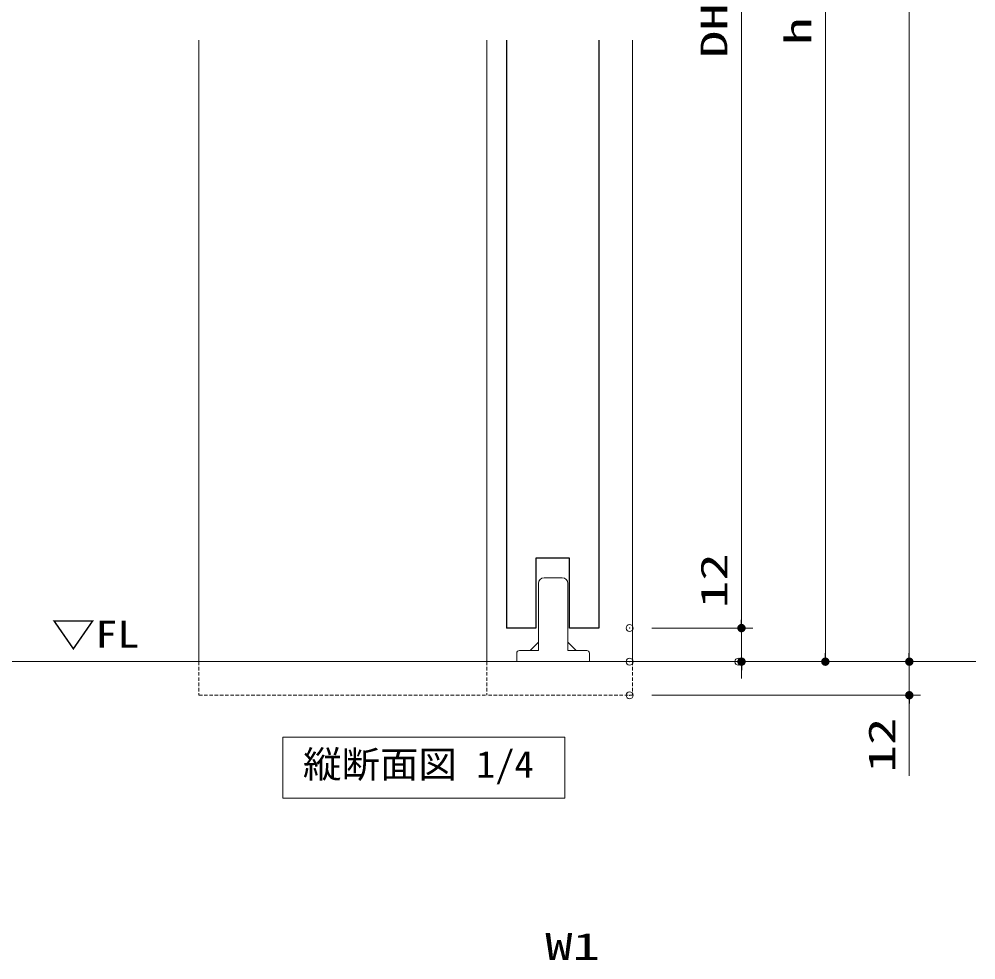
# Model space of a CAD drawing. Units: millimetres, scale not verified. Extents: x -1306 to 1306, y -607 to 607.
# Drawn here: x -631.9 to -289.8, y -125.2 to 211.1 of the extents above; entities that cross this region are included whole.
import ezdxf
from ezdxf.enums import TextEntityAlignment as Align

# ---------------------------------------------------------------- set-up
doc = ezdxf.new("R2010")
doc.units = ezdxf.units.MM
doc.header["$LTSCALE"] = 5
doc.header["$PDMODE"] = 32
doc.header["$PDSIZE"] = 2.5
doc.linetypes.add('USER2', pattern=[0.375, 0.25, -0.125])
for name, color, linetype, lineweight in [('0-1_線(黄)', 2, 'Continuous', 15), ('0-D_線(白)', 7, 'Continuous', 30), ('1-0_線(水)', 4, 'Continuous', 9), ('1-1_寸法線', 3, 'Continuous', 13), ('1-4_DEFPOINTS', 7, 'Continuous', 5), ('1-5_0', 3, 'Continuous', 25), ('1-6_点線(黄)', 2, 'USER2', 15)]:
    doc.layers.add(name, color=color, linetype=linetype, lineweight=lineweight)
doc.styles.add('ＭＳ ゴシック', font='')
doc.styles.get('ＭＳ ゴシック').set_extended_font_data('MS Gothic')

# ---------------------------------------------------------------- blocks, each defined once
blk = doc.blocks.new('_DOT')
at = {"layer": '1-5_0'}
blk.add_line((-2.5, 0), (-5, 0), dxfattribs=at)
for points in [[(0, 0), (-2.5, 0), (-2.48, 0.313)], [(0, 0), (-2.48, -0.313), (-2.5, 0)], [(0, 0), (-2.48, 0.313), (-2.421, 0.622)], [(0, 0), (-2.421, -0.622), (-2.48, -0.313)], [(0, 0), (-2.421, 0.622), (-2.324, 0.92)], [(0, 0), (-2.324, -0.92), (-2.421, -0.622)], [(0, 0), (-2.324, 0.92), (-2.191, 1.204)], [(0, 0), (-2.191, -1.204), (-2.324, -0.92)], [(0, 0), (-2.191, 1.204), (-2.023, 1.469)], [(0, 0), (-2.023, -1.469), (-2.191, -1.204)], [(0, 0), (-2.023, 1.469), (-1.822, 1.711)], [(0, 0), (-1.822, -1.711), (-2.023, -1.469)], [(0, 0), (-1.822, 1.711), (-1.594, 1.926)], [(0, 0), (-1.594, -1.926), (-1.822, -1.711)], [(0, 0), (-1.594, 1.926), (-1.34, 2.111)], [(0, 0), (-1.34, -2.111), (-1.594, -1.926)], [(0, 0), (-1.34, 2.111), (-1.064, 2.262)], [(0, 0), (-1.064, -2.262), (-1.34, -2.111)], [(0, 0), (-1.064, 2.262), (-0.773, 2.378)], [(0, 0), (-0.773, -2.378), (-1.064, -2.262)], [(0, 0), (-0.773, 2.378), (-0.468, 2.456)], [(0, 0), (-0.468, -2.456), (-0.773, -2.378)], [(0, 0), (-0.468, 2.456), (-0.157, 2.495)], [(0, 0), (-0.157, -2.495), (-0.468, -2.456)], [(0, 0), (-0.157, 2.495), (0.157, 2.495)], [(0, 0), (0.157, -2.495), (-0.157, -2.495)], [(0, 0), (0.157, 2.495), (0.468, 2.456)], [(0, 0), (0.468, 2.456), (0.773, 2.378)], [(0, 0), (0.773, 2.378), (1.064, 2.262)], [(0, 0), (1.064, 2.262), (1.34, 2.111)], [(0, 0), (1.34, 2.111), (1.594, 1.926)], [(0, 0), (1.594, 1.926), (1.822, 1.711)], [(0, 0), (1.822, 1.711), (2.023, 1.469)], [(0, 0), (2.023, 1.469), (2.191, 1.204)], [(0, 0), (2.191, 1.204), (2.324, 0.92)], [(0, 0), (2.324, 0.92), (2.421, 0.622)], [(0, 0), (2.421, 0.622), (2.48, 0.313)], [(0, 0), (2.48, 0.313), (2.5, 0)], [(0, 0), (0.468, -2.456), (0.157, -2.495)], [(0, 0), (0.773, -2.378), (0.468, -2.456)], [(0, 0), (1.064, -2.262), (0.773, -2.378)], [(0, 0), (1.34, -2.111), (1.064, -2.262)], [(0, 0), (1.594, -1.926), (1.34, -2.111)], [(0, 0), (1.822, -1.711), (1.594, -1.926)], [(0, 0), (2.023, -1.469), (1.822, -1.711)], [(0, 0), (2.191, -1.204), (2.023, -1.469)], [(0, 0), (2.324, -0.92), (2.191, -1.204)], [(0, 0), (2.421, -0.622), (2.324, -0.92)], [(0, 0), (2.48, -0.313), (2.421, -0.622)], [(0, 0), (2.5, 0), (2.48, -0.313)]]:
    blk.add_solid(points, dxfattribs=at)
blk = doc.blocks.new('ｶﾞｲﾄﾞ金具')
at = {"layer": '1-0_線(水)'}
for p, q in [((3791.88, 2451.38), (3824.38, 2451.38)), ((3834.38, 2441.38), (3834.38, 2321.38)), ((3781.88, 2336.38), (3766.88, 2321.38)), ((3834.38, 2336.38), (3849.38, 2321.38)), ((3743.13, 2301.38), (3743.13, 2316.38)), ((3834.38, 2321.38), (3868.13, 2321.38)), ((3873.13, 2316.38), (3873.13, 2301.38))]:
    blk.add_line(p, q, dxfattribs=at)
blk.add_lwpolyline([(3748.13, 2321.38), (3781.88, 2321.38), (3781.88, 2441.38)], dxfattribs=at)
for centre, radius, start, end in [((3791.88, 2441.38), 10, 90, 180), ((3824.38, 2441.38), 10, 0, 90), ((3748.13, 2316.38), 5, 90, 180), ((3868.13, 2316.38), 5, 0, 90)]:
    blk.add_arc(centre, radius, start, end, dxfattribs=at)

msp = doc.modelspace()

# ---------------------------------------------------------------- linework, layer by layer
at = {"layer": '0-1_線(黄)'}
msp.add_line((-1227.759, -18.552), (-289.827, -18.552), dxfattribs=at)
msp.add_lwpolyline([(-537.646, -45.552), (-436.795, -45.552), (-436.795, -67.387), (-537.646, -67.387)], close=True, dxfattribs=at)
at = {"layer": '0-D_線(白)'}
for p, q in [((-457.628, 203.637), (-457.628, -6.531)), ((-424.627, 203.637), (-424.627, -6.552))]:
    msp.add_line(p, q, dxfattribs=at)
msp.add_lwpolyline([(-424.627, -6.552), (-435.127, -6.552), (-435.127, 18.448), (-447.127, 18.448), (-447.127, -6.552), (-457.628, -6.552)], dxfattribs=at)
at = {"layer": '1-0_線(水)'}
for p, q in [((-567.627, 203.637), (-567.627, -18.552)), ((-464.627, 203.637), (-464.627, -18.552)), ((-412.627, 203.637), (-412.627, -18.552))]:
    msp.add_line(p, q, dxfattribs=at)
at = {"layer": '1-1_寸法線'}
for p, q in [((-313.627, -15.552), (-313.627, 458.448)), ((-343.627, 428.448), (-343.627, -15.552)), ((-373.627, 418.448), (-373.627, -3.552)), ((-373.627, -3.552), (-373.627, 22.21)), ((-405.627, -6.552), (-369.627, -6.552)), ((-405.627, -6.552), (-369.627, -6.552)), ((-373.627, -18.552), (-373.627, -6.552)), ((-313.627, -15.552), (-313.627, -12.552)), ((-405.627, -18.552), (-369.627, -18.552)), ((-405.627, -18.552), (-309.627, -18.552)), ((-405.627, -18.552), (-309.627, -18.552)), ((-366.717, -18.552), (-339.627, -18.552)), ((-313.627, -18.552), (-313.627, -30.552)), ((-373.627, -21.552), (-373.627, -24.552)), ((-405.627, -30.552), (-309.627, -30.552)), ((-313.627, -33.552), (-313.627, -59.314))]:
    msp.add_line(p, q, dxfattribs=at)
at = {"layer": '1-4_DEFPOINTS'}
for p in [(-413.627, -6.552), (-373.627, -6.552), (-413.627, -18.552), (-374.717, -18.552), (-373.627, -18.552), (-343.627, -18.552), (-413.627, -30.552), (-313.627, -30.552)]:
    msp.add_point(p, dxfattribs=at)
at = {"layer": '1-6_点線(黄)'}
for p, q in [((-567.627, -18.552), (-567.627, -30.552)), ((-464.627, -18.552), (-464.627, -30.552)), ((-412.627, -18.552), (-412.627, -30.552)), ((-567.627, -30.552), (-464.627, -30.552)), ((-464.127, -30.552), (-412.627, -30.552))]:
    msp.add_line(p, q, dxfattribs=at)

# ---------------------------------------------------------------- block references
at = {"layer": '1-0_線(水)', "xscale": 0.2, "yscale": 0.2}
msp.add_blockref('ｶﾞｲﾄﾞ金具', (-1202.596, -478.829), dxfattribs=at)
at = {"layer": '1-1_寸法線', "xscale": 0.6, "yscale": 0.6}
for p, rotation in [((-373.627, -6.552), 270), ((-373.627, -6.552), 270), ((-373.627, -18.552), 90), ((-343.627, -18.552), 270), ((-313.627, -18.552), 270), ((-313.627, -18.552), 270), ((-313.627, -30.552), 90)]:
    msp.add_blockref('_DOT', p, dxfattribs=dict(at, rotation=rotation))

# ---------------------------------------------------------------- texts
at = {"layer": '0-1_線(黄)', "style": 'ＭＳ ゴシック'}
for s, height, width, p in [('▽FL', 9.621, 1.2, (-620.376, -16.449)), ('縦断面図 1/4', 9.604, 1.05, (-530.398, -62.93))]:
    msp.add_text(s, height=height, dxfattribs=dict(at, width=width)).set_placement(p, align=Align.BOTTOM_LEFT)
at = {"layer": '1-1_寸法線', "style": 'ＭＳ ゴシック', "width": 1.5}
for s, p in [('DH', (-375.777, 197.21)), ('h', (-345.777, 201.924)), ('12', (-375.777, 0.591)), ('12', (-315.777, -58.171))]:
    msp.add_text(s, height=9.604, rotation=90, dxfattribs=at).set_placement(p, align=Align.BOTTOM_LEFT)
msp.add_text('W1', height=9.604, dxfattribs=at).set_placement((-443.809, -128.035), align=Align.BOTTOM_LEFT)

doc.saveas('drawing.dxf')
